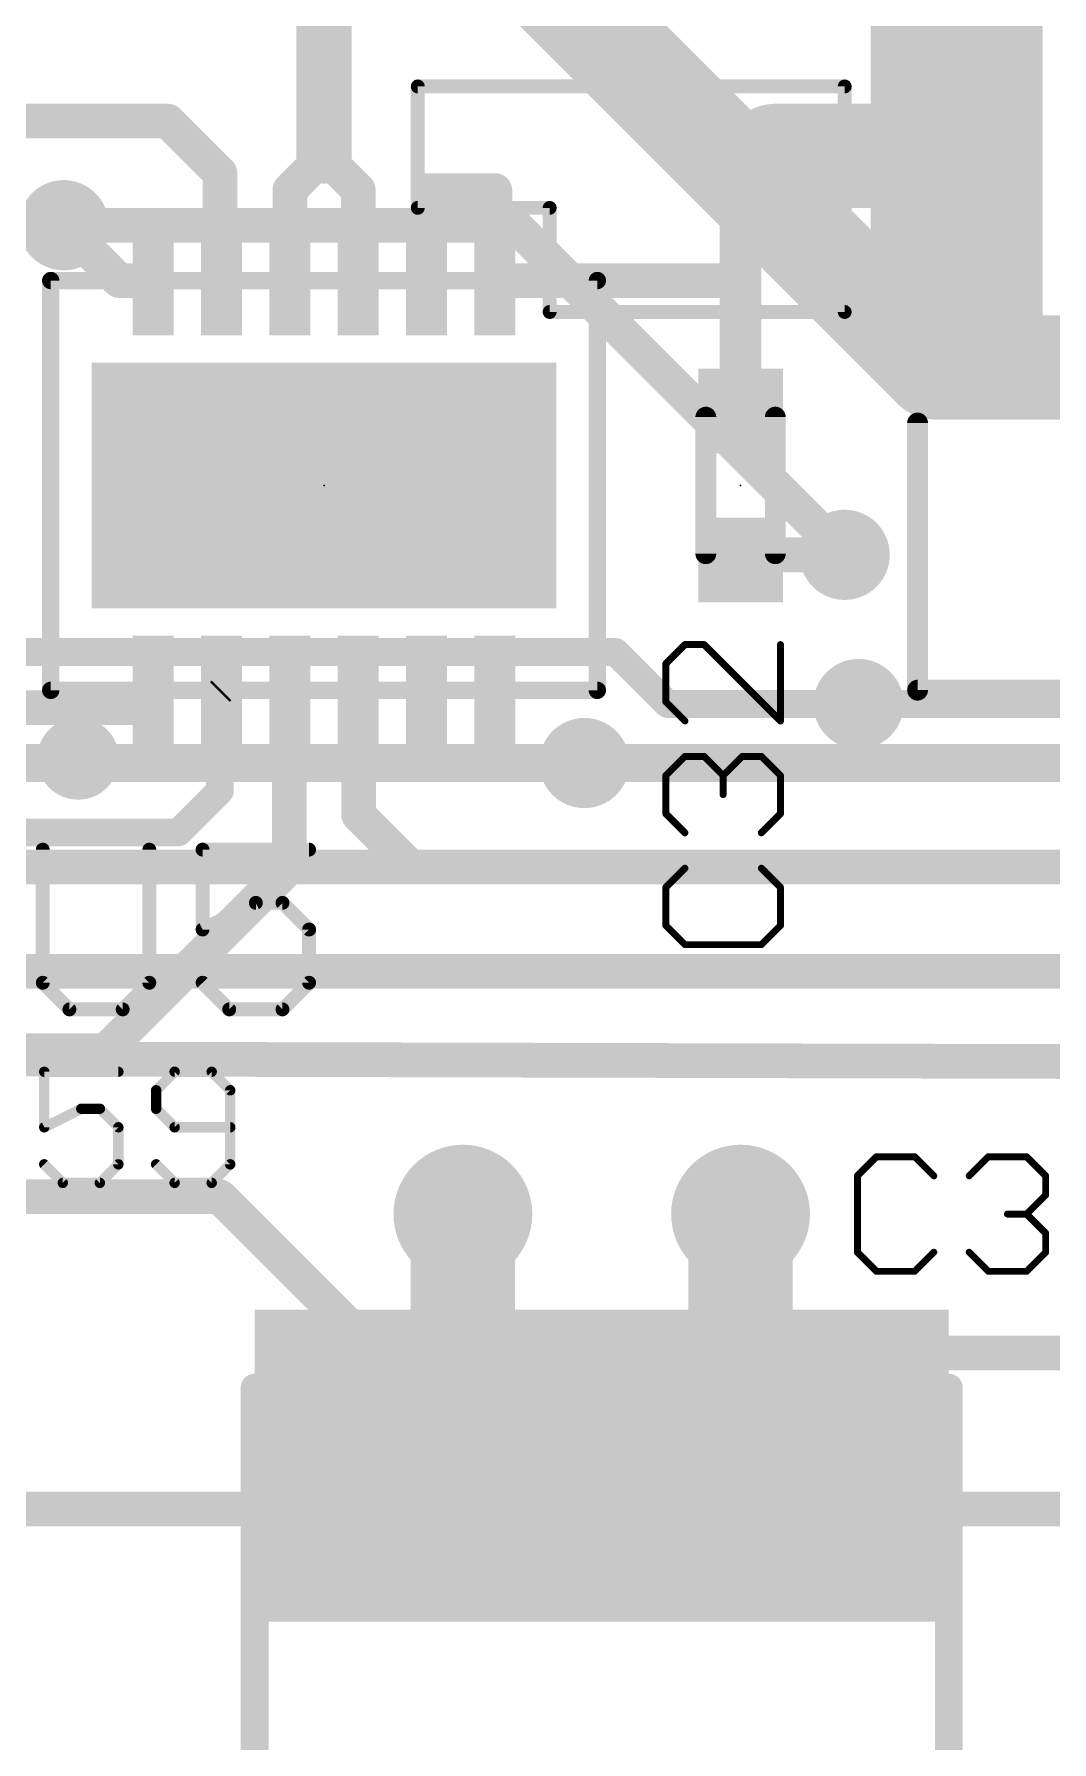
# Model space of a CAD drawing. Extents: x -19 to 124, y 0 to 88.
# Drawn here: x 22.52 to 29.96, y 62.68 to 75.19 of the extents above; entities that cross this region are included whole.
import ezdxf

# ---------------------------------------------------------------- set-up
doc = ezdxf.new("R2010")
doc.units = 0
for name, color, linetype in [('1', 12, 'CONTINUOUS'), ('15', 21, 'CONTINUOUS'), ('16', 132, 'CONTINUOUS'), ('18', 110, 'CONTINUOUS'), ('2', 110, 'CONTINUOUS'), ('21', 253, 'CONTINUOUS'), ('23', 53, 'CONTINUOUS'), ('25', 253, 'CONTINUOUS')]:
    doc.layers.add(name, color=color, linetype=linetype)

# ---------------------------------------------------------------- blocks, each defined once
blk = doc.blocks.new('RECT')
blk.add_solid([(-0.5, -0.5), (0.5, -0.5), (-0.5, 0.5), (0.5, 0.5)])
blk = doc.blocks.new('ROUNDV')
at = {"const_width": 0.5}
blk.add_lwpolyline([(0, -0.25, 1), (0, 0.25, 1), (0, -0.25)], format="xyb", dxfattribs=at)

msp = doc.modelspace()

# ---------------------------------------------------------------- linework, layer by layer
at = {"layer": '1'}
for points, const_width in [([(24.638, 74.295), (24.638, 75.692)], 0.4064), ([(25.3238, 74.803), (28.448, 74.803)], 0.1016), ([(25.3238, 73.914), (25.3238, 74.803)], 0.1016), ([(28.448, 74.803), (28.448, 73.152)], 0.1016), ([(21.971, 74.549), (23.495, 74.549)], 0.254), ([(23.495, 74.549), (23.876, 74.168)], 0.254), ([(29.2672, 74.295), (27.94, 74.295)], 0.762), ([(24.388, 74.045), (24.638, 74.295)], 0.254), ([(24.888, 74.045), (24.638, 74.295)], 0.254), ([(27.94, 74.295), (27.686, 74.295)], 0.3048), ([(27.686, 74.295), (27.686, 72.517)], 0.3048), ([(23.876, 74.168), (23.876, 73.394)], 0.254), ([(24.388, 73.382), (24.388, 74.045)], 0.254), ([(24.888, 73.382), (24.888, 74.045)], 0.254), ([(25.4, 73.382), (25.4, 74.041)], 0.254), ([(25.4, 74.041), (25.888, 74.041)], 0.254), ([(25.888, 74.041), (25.888, 73.382)], 0.254), ([(23.138, 73.382), (22.733, 73.787)], 0.254), ([(26.289, 73.914), (25.3238, 73.914)], 0.1016), ([(26.289, 73.152), (26.289, 73.914)], 0.1016), ([(23.388, 73.382), (23.138, 73.382)], 0.254), ([(23.876, 73.394), (23.888, 73.382)], 0.254), ([(25.388, 73.382), (25.4, 73.382)], 0.254), ([(25.888, 73.382), (27.686, 73.382)], 0.254), ([(27.686, 73.382), (27.686, 72.517)], 0.254), ([(28.448, 73.152), (26.289, 73.152)], 0.1016), ([(27.686, 72.517), (27.686, 72.4281)], 0.3048), ([(24.384, 71.882), (24.003, 71.501)], 0.508), ([(24.638, 71.882), (24.384, 71.882)], 0.508), ([(27.7241, 71.374), (27.686, 71.3359)], 0.254), ([(28.448, 71.374), (27.7241, 71.374)], 0.254), ([(23.368, 70.231), (23.388, 70.382)], 0.254), ([(24.384, 70.378), (24.388, 70.382)], 0.254), ([(24.384, 69.088), (24.384, 70.378)], 0.254), ([(24.892, 70.378), (24.888, 70.382)], 0.254), ([(24.892, 69.469), (24.892, 70.378)], 0.254), ([(25.388, 70.382), (25.388, 69.85)], 0.254), ([(25.908, 70.382), (25.888, 70.382)], 0.254), ([(25.908, 69.85), (25.908, 70.382)], 0.254), ([(21.59, 70.255), (23.368, 70.255)], 0.254), ([(23.368, 70.255), (23.368, 70.231)], 0.254), ([(23.876, 70.37), (23.888, 70.382)], 0.2032), ([(23.876, 69.6468), (23.876, 70.37)], 0.2032), ([(36.8808, 70.2818), (28.5496, 70.2818)], 0.2032), ([(25.388, 69.85), (25.908, 69.85)], 0.254), ([(25.908, 69.85), (26.543, 69.85)], 0.254), ([(23.5712, 69.342), (23.876, 69.6468)], 0.2032), ([(25.273, 69.088), (24.892, 69.469)], 0.254), ([(20.955, 69.342), (23.5712, 69.342)], 0.2032), ([(23.041, 67.745), (24.384, 69.088)], 0.254), ([(34.163, 69.088), (25.273, 69.088)], 0.254), ([(21.082, 67.745), (23.041, 67.745)], 0.254), ([(25.654, 66.548), (25.654, 64.7065)], 0.762), ([(25.654, 66.548), (25.654, 64.516)], 0.762), ([(27.686, 64.516), (27.686, 66.548)], 0.762), ([(25.654, 64.7065), (26.67, 64.7065)], 0.762), ([(25.654, 64.516), (27.686, 64.516)], 0.762)]:
    msp.add_lwpolyline(points, dxfattribs=dict(at, const_width=const_width))
for points, const_width in [([(25.3238, 74.8284, 1), (25.3238, 74.7776)], 0.0508), ([(25.3492, 74.803, 1), (25.2984, 74.803)], 0.0508), ([(28.4734, 74.803, 1), (28.4226, 74.803)], 0.0508), ([(28.448, 74.7776, 1), (28.448, 74.8284)], 0.0508), ([(23.5399, 74.5939, 1), (23.4501, 74.5041)], 0.127), ([(23.495, 74.4855, 1), (23.495, 74.6125)], 0.127), ([(27.94, 74.4855, 1), (27.94, 74.1045)], 0.381), ([(29.2672, 74.1045, 1), (29.2672, 74.4855)], 0.381), ([(24.5364, 74.295, 1), (24.7396, 74.295)], 0.2032), ([(24.6829, 74.3399, 1), (24.5931, 74.2501)], 0.127), ([(24.6829, 74.2501, 1), (24.5931, 74.3399)], 0.127), ([(27.686, 74.3712, 1), (27.686, 74.2188)], 0.1524), ([(27.7622, 74.295, 1), (27.6098, 74.295)], 0.1524), ([(27.94, 74.2188, 1), (27.94, 74.3712)], 0.1524), ([(23.9395, 74.168, 1), (23.8125, 74.168)], 0.127), ([(23.8311, 74.1231, 1), (23.9209, 74.2129)], 0.127), ([(24.4515, 74.045, 1), (24.3245, 74.045)], 0.127), ([(24.3431, 74.0899, 1), (24.4329, 74.0001)], 0.127), ([(24.9515, 74.045, 1), (24.8245, 74.045)], 0.127), ([(24.8431, 74.0001, 1), (24.9329, 74.0899)], 0.127), ([(25.4635, 74.041, 1), (25.3365, 74.041)], 0.127), ([(25.4, 74.1045, 1), (25.4, 73.9775)], 0.127), ([(25.9515, 74.041, 1), (25.8245, 74.041)], 0.127), ([(25.888, 73.9775, 1), (25.888, 74.1045)], 0.127), ([(22.7779, 73.8319, 1), (22.6881, 73.7421)], 0.127), ([(25.3238, 73.9394, 1), (25.3238, 73.8886)], 0.0508), ([(25.2984, 73.914, 1), (25.3492, 73.914)], 0.0508), ([(26.3144, 73.914, 1), (26.2636, 73.914)], 0.0508), ([(26.289, 73.8886, 1), (26.289, 73.9394)], 0.0508), ([(23.138, 73.4455, 1), (23.138, 73.3185)], 0.127), ([(23.388, 73.3185, 1), (23.388, 73.4455)], 0.127), ([(23.9209, 73.4389, 1), (23.8311, 73.3491)], 0.127), ([(25.388, 73.4455, 1), (25.388, 73.3185)], 0.127), ([(25.4, 73.3185, 1), (25.4, 73.4455)], 0.127), ([(25.888, 73.4455, 1), (25.888, 73.3185)], 0.127), ([(27.7495, 73.382, 1), (27.6225, 73.382)], 0.127), ([(27.686, 73.3185, 1), (27.686, 73.4455)], 0.127), ([(23.0931, 73.3371, 1), (23.1829, 73.4269)], 0.127), ([(23.8125, 73.394, 1), (23.9395, 73.394)], 0.127), ([(23.8431, 73.3371, 1), (23.9329, 73.4269)], 0.127), ([(24.3245, 73.382, 1), (24.4515, 73.382)], 0.127), ([(24.8245, 73.382, 1), (24.9515, 73.382)], 0.127), ([(25.3365, 73.382, 1), (25.4635, 73.382)], 0.127), ([(25.8245, 73.382, 1), (25.9515, 73.382)], 0.127), ([(26.289, 73.1774, 1), (26.289, 73.1266)], 0.0508), ([(26.2636, 73.152, 1), (26.3144, 73.152)], 0.0508), ([(28.4226, 73.152, 1), (28.4734, 73.152)], 0.0508), ([(28.448, 73.1266, 1), (28.448, 73.1774)], 0.0508), ([(27.7622, 72.517, 1), (27.6098, 72.517)], 0.1524), ([(27.6098, 72.517, 1), (27.7622, 72.517)], 0.1524), ([(27.6225, 72.517, 1), (27.7495, 72.517)], 0.127), ([(27.6098, 72.4281, 1), (27.7622, 72.4281)], 0.1524), ([(24.384, 72.009, 1), (24.384, 71.755)], 0.254), ([(24.4738, 71.7922, 1), (24.2942, 71.9718)], 0.254), ([(24.638, 71.755, 1), (24.638, 72.009)], 0.254), ([(23.9132, 71.5908, 1), (24.0928, 71.4112)], 0.254), ([(27.6411, 71.3808, 1), (27.7309, 71.291)], 0.127), ([(27.7241, 71.4375, 1), (27.7241, 71.3105)], 0.127), ([(27.769, 71.3291, 1), (27.6792, 71.4189)], 0.127), ([(28.448, 71.3105, 1), (28.448, 71.4375)], 0.127), ([(23.451, 70.3737, 1), (23.325, 70.3903)], 0.127), ([(24.4475, 70.378, 1), (24.3205, 70.378)], 0.127), ([(24.4329, 70.3371, 1), (24.3431, 70.4269)], 0.127), ([(24.9329, 70.4269, 1), (24.8431, 70.3371)], 0.127), ([(24.9555, 70.378, 1), (24.8285, 70.378)], 0.127), ([(25.4515, 70.382, 1), (25.3245, 70.382)], 0.127), ([(25.888, 70.4455, 1), (25.888, 70.3185)], 0.127), ([(25.9715, 70.382, 1), (25.8445, 70.382)], 0.127), ([(25.908, 70.3185, 1), (25.908, 70.4455)], 0.127), ([(23.4315, 70.255, 1), (23.3045, 70.255)], 0.127), ([(23.368, 70.1915, 1), (23.368, 70.3185)], 0.127), ([(23.9268, 70.37, 1), (23.8252, 70.37)], 0.1016), ([(23.8401, 70.4059, 1), (23.9119, 70.3341)], 0.1016), ([(23.9239, 70.3461, 1), (23.8521, 70.4179)], 0.1016), ([(24.3391, 70.4229, 1), (24.4289, 70.3331)], 0.127), ([(24.8471, 70.3331, 1), (24.9369, 70.4229)], 0.127), ([(28.5496, 70.3326, 1), (28.5496, 70.231)], 0.1016), ([(23.305, 70.2393, 1), (23.431, 70.2227)], 0.127), ([(23.3045, 70.231, 1), (23.4315, 70.231)], 0.127), ([(25.388, 69.9135, 1), (25.388, 69.7865)], 0.127), ([(25.3245, 69.85, 1), (25.4515, 69.85)], 0.127), ([(25.908, 69.9135, 1), (25.908, 69.7865)], 0.127), ([(25.8445, 69.85, 1), (25.9715, 69.85)], 0.127), ([(25.908, 69.7865, 1), (25.908, 69.9135)], 0.127), ([(26.543, 69.7865, 1), (26.543, 69.9135)], 0.127), ([(23.8252, 69.6468, 1), (23.9268, 69.6468)], 0.1016), ([(23.9119, 69.6109, 1), (23.8401, 69.6827)], 0.1016), ([(24.9369, 69.5139, 1), (24.8471, 69.4241)], 0.127), ([(24.8285, 69.469, 1), (24.9555, 69.469)], 0.127), ([(23.5353, 69.3779, 1), (23.6071, 69.3061)], 0.1016), ([(23.5712, 69.2912, 1), (23.5712, 69.3928)], 0.1016), ([(24.3205, 69.088, 1), (24.4475, 69.088)], 0.127), ([(24.4289, 69.0431, 1), (24.3391, 69.1329)], 0.127), ([(25.273, 69.1515, 1), (25.273, 69.0245)], 0.127), ([(25.2281, 69.0431, 1), (25.3179, 69.1329)], 0.127), ([(22.9961, 67.7899, 1), (23.0859, 67.7001)], 0.127), ([(23.041, 67.6815, 1), (23.041, 67.8085)], 0.127), ([(25.8445, 66.548, 1), (25.4635, 66.548)], 0.381), ([(25.8445, 66.548, 1), (25.4635, 66.548)], 0.381), ([(27.8765, 66.548, 1), (27.4955, 66.548)], 0.381), ([(25.654, 64.897, 1), (25.654, 64.516)], 0.381), ([(26.67, 64.516, 1), (26.67, 64.897)], 0.381), ([(25.4635, 64.7065, 1), (25.8445, 64.7065)], 0.381), ([(25.654, 64.7065, 1), (25.654, 64.3255)], 0.381), ([(27.686, 64.3255, 1), (27.686, 64.7065)], 0.381), ([(25.4635, 64.516, 1), (25.8445, 64.516)], 0.381), ([(27.4955, 64.516, 1), (27.8765, 64.516)], 0.381)]:
    msp.add_lwpolyline(points, format="xyb", dxfattribs=dict(at, const_width=const_width))
at = {"layer": '15', "const_width": 0.2794}
msp.add_lwpolyline([(36.83, 69.85), (10.922, 69.85)], dxfattribs=at)
at = {"layer": '16'}
for points, const_width in [([(22.733, 73.787), (26.035, 73.787)], 0.254), ([(26.035, 73.787), (28.448, 71.374)], 0.254), ([(26.7716, 70.6628), (21.2598, 70.6628)], 0.2032), ([(27.1526, 70.2818), (26.7716, 70.6628)], 0.2032), ([(28.5496, 70.2818), (27.1526, 70.2818)], 0.2032), ([(20.066, 69.088), (40.005, 69.088)], 0.254), ([(19.939, 68.326), (41.275, 68.326)], 0.254), ([(19.685, 67.691), (40.005, 67.6402)], 0.254), ([(12.065, 66.675), (23.876, 66.675)], 0.254), ([(23.876, 66.675), (25.019, 65.532)], 0.254), ([(25.019, 65.532), (39.116, 65.532)], 0.254), ([(17.399, 64.389), (39.116, 64.389)], 0.254)]:
    msp.add_lwpolyline(points, dxfattribs=dict(at, const_width=const_width))
for points, const_width in [([(22.733, 73.8505, 1), (22.733, 73.7235)], 0.127), ([(26.0799, 73.8319, 1), (25.9901, 73.7421)], 0.127), ([(26.035, 73.7235, 1), (26.035, 73.8505)], 0.127), ([(28.4031, 71.3291, 1), (28.4929, 71.4189)], 0.127), ([(26.8075, 70.6987, 1), (26.7357, 70.6269)], 0.1016), ([(26.7716, 70.612, 1), (26.7716, 70.7136)], 0.1016), ([(27.1526, 70.3326, 1), (27.1526, 70.231)], 0.1016), ([(28.5496, 70.231, 1), (28.5496, 70.3326)], 0.1016), ([(27.1167, 70.2459, 1), (27.1885, 70.3177)], 0.1016), ([(23.9209, 66.7199, 1), (23.8311, 66.6301)], 0.127), ([(23.876, 66.6115, 1), (23.876, 66.7385)], 0.127), ([(25.019, 65.5955, 1), (25.019, 65.4685)], 0.127), ([(24.9741, 65.4871, 1), (25.0639, 65.5769)], 0.127)]:
    msp.add_lwpolyline(points, format="xyb", dxfattribs=dict(at, const_width=const_width))
at = {"layer": '2', "const_width": 0.762}
for points in [[(29.1084, 72.7456), (25.654, 76.2)], [(33.0962, 72.7456), (29.1084, 72.7456)]]:
    msp.add_lwpolyline(points, dxfattribs=at)
at = {"layer": '2', "const_width": 0.381}
for points in [[(29.1084, 72.9361, 1), (29.1084, 72.5551)], [(28.9737, 72.6109, 1), (29.2431, 72.8803)]]:
    msp.add_lwpolyline(points, format="xyb", dxfattribs=at)
at = {"layer": '21'}
for points, const_width in [([(22.638, 70.382), (22.638, 73.382)], 0.127), ([(22.638, 73.382), (26.638, 73.382)], 0.127), ([(26.638, 73.382), (26.638, 70.382)], 0.127), ([(27.432, 72.382), (27.432, 71.382)], 0.1524), ([(27.94, 71.382), (27.94, 72.382)], 0.1524), ([(28.9814, 72.3392), (28.9814, 70.3834)], 0.1524), ([(26.638, 70.382), (22.638, 70.382)], 0.127), ([(28.9814, 70.3834), (36.8046, 70.3834)], 0.1524), ([(24.13, 65.278), (24.13, 59.182)], 0.2032), ([(29.21, 59.182), (29.21, 65.278)], 0.2032)]:
    msp.add_lwpolyline(points, dxfattribs=dict(at, const_width=const_width))
for points, const_width in [([(22.638, 73.4138, 1), (22.638, 73.3503)], 0.0635), ([(22.6698, 73.382, 1), (22.6063, 73.382)], 0.0635), ([(26.6698, 73.382, 1), (26.6063, 73.382)], 0.0635), ([(26.638, 73.3503, 1), (26.638, 73.4138)], 0.0635), ([(27.4701, 72.382, 1), (27.3939, 72.382)], 0.0762), ([(27.9781, 72.382, 1), (27.9019, 72.382)], 0.0762), ([(29.0195, 72.3392, 1), (28.9433, 72.3392)], 0.0762), ([(27.3939, 71.382, 1), (27.4701, 71.382)], 0.0762), ([(27.9019, 71.382, 1), (27.9781, 71.382)], 0.0762), ([(22.638, 70.4138, 1), (22.638, 70.3503)], 0.0635), ([(22.6063, 70.382, 1), (22.6698, 70.382)], 0.0635), ([(26.6063, 70.382, 1), (26.6698, 70.382)], 0.0635), ([(26.638, 70.3503, 1), (26.638, 70.4138)], 0.0635), ([(28.9814, 70.4215, 1), (28.9814, 70.3453)], 0.0762), ([(28.9433, 70.3834, 1), (29.0195, 70.3834)], 0.0762), ([(24.1808, 65.278, 1), (24.0792, 65.278)], 0.1016), ([(29.2608, 65.278, 1), (29.1592, 65.278)], 0.1016)]:
    msp.add_lwpolyline(points, format="xyb", dxfattribs=dict(at, const_width=const_width))
at = {"layer": '23'}
for p in [(24.638, 71.882), (27.686, 71.882)]:
    msp.add_point(p, dxfattribs=at)
at = {"layer": '25'}
for points, const_width in [([(27.279, 70.717), (27.1392, 70.5771)], 0.0508), ([(27.4188, 70.717), (27.279, 70.717)], 0.0508), ([(27.9781, 70.1577), (27.4188, 70.717)], 0.0508), ([(27.9781, 70.717), (27.9781, 70.1577)], 0.0508), ([(27.1392, 70.5771), (27.1392, 70.2975)], 0.0508), ([(27.1392, 70.2975), (27.279, 70.1577)], 0.0508), ([(27.1392, 69.7586), (27.279, 69.8984)], 0.0508), ([(27.279, 69.8984), (27.4188, 69.8984)], 0.0508), ([(27.4188, 69.8984), (27.5586, 69.7586)], 0.0508), ([(27.5586, 69.7586), (27.6985, 69.8984)], 0.0508), ([(27.6985, 69.8984), (27.8383, 69.8984)], 0.0508), ([(27.8383, 69.8984), (27.9781, 69.7586)], 0.0508), ([(27.1392, 69.4789), (27.1392, 69.7586)], 0.0508), ([(27.5586, 69.7586), (27.5586, 69.6187)], 0.0508), ([(27.9781, 69.7586), (27.9781, 69.4789)], 0.0508), ([(27.279, 69.3391), (27.1392, 69.4789)], 0.0508), ([(27.9781, 69.4789), (27.8383, 69.3391)], 0.0508), ([(22.5796, 69.216), (22.5796, 68.2415)], 0.1016), ([(23.3592, 68.2415), (23.3592, 69.216)], 0.1016), ([(24.5286, 69.216), (23.749, 69.216)], 0.1016), ([(23.749, 69.216), (23.749, 68.6313)], 0.1016), ([(27.279, 69.0798), (27.1392, 68.94)], 0.0508), ([(27.9781, 68.94), (27.8383, 69.0798)], 0.0508), ([(27.1392, 68.94), (27.1392, 68.6604)], 0.0508), ([(27.9781, 68.6604), (27.9781, 68.94)], 0.0508), ([(23.749, 68.6313), (24.1388, 68.8262)], 0.1016), ([(24.1388, 68.8262), (24.3337, 68.8262)], 0.1016), ([(24.3337, 68.8262), (24.5286, 68.6313)], 0.1016), ([(24.5286, 68.6313), (24.5286, 68.2415)], 0.1016), ([(27.1392, 68.6604), (27.279, 68.5205)], 0.0508), ([(27.8383, 68.5205), (27.9781, 68.6604)], 0.0508), ([(27.279, 68.5205), (27.8383, 68.5205)], 0.0508), ([(22.5796, 68.2415), (22.7745, 68.0466)], 0.1016), ([(23.1643, 68.0466), (23.3592, 68.2415)], 0.1016), ([(23.9439, 68.0466), (23.749, 68.2415)], 0.1016), ([(24.5286, 68.2415), (24.3337, 68.0466)], 0.1016), ([(22.7745, 68.0466), (23.1643, 68.0466)], 0.1016), ([(24.3337, 68.0466), (23.9439, 68.0466)], 0.1016), ([(23.1327, 67.5901), (22.5904, 67.5901)], 0.0762), ([(22.5904, 67.5901), (22.5904, 67.1833)], 0.0762), ([(23.5446, 67.5901), (23.409, 67.4545)], 0.0762), ([(23.8157, 67.5901), (23.5446, 67.5901)], 0.0762), ([(23.9513, 67.4545), (23.8157, 67.5901)], 0.0762), ([(23.409, 67.4545), (23.409, 67.3189)], 0.0762), ([(23.9513, 66.9122), (23.9513, 67.4545)], 0.0762), ([(22.5904, 67.1833), (22.8616, 67.3189)], 0.0762), ([(22.8616, 67.3189), (22.9972, 67.3189)], 0.0762), ([(22.9972, 67.3189), (23.1327, 67.1833)], 0.0762), ([(23.409, 67.3189), (23.5446, 67.1833)], 0.0762), ([(23.1327, 67.1833), (23.1327, 66.9122)], 0.0762), ([(23.5446, 67.1833), (23.9513, 67.1833)], 0.0762), ([(22.726, 66.7766), (22.5904, 66.9122)], 0.0762), ([(23.1327, 66.9122), (22.9972, 66.7766)], 0.0762), ([(23.409, 66.9122), (23.5446, 66.7766)], 0.0762), ([(23.8157, 66.7766), (23.9513, 66.9122)], 0.0762), ([(28.6807, 66.9678), (28.5409, 66.828)], 0.0508), ([(28.9604, 66.9678), (28.6807, 66.9678)], 0.0508), ([(29.1002, 66.828), (28.9604, 66.9678)], 0.0508), ([(29.3595, 66.828), (29.4993, 66.9678)], 0.0508), ([(29.4993, 66.9678), (29.779, 66.9678)], 0.0508), ([(29.779, 66.9678), (29.9188, 66.828)], 0.0508), ([(22.9972, 66.7766), (22.726, 66.7766)], 0.0762), ([(23.5446, 66.7766), (23.8157, 66.7766)], 0.0762), ([(28.5409, 66.828), (28.5409, 66.2687)], 0.0508), ([(29.9188, 66.828), (29.9188, 66.6882)], 0.0508), ([(29.9188, 66.6882), (29.779, 66.5484)], 0.0508), ([(29.779, 66.5484), (29.6391, 66.5484)], 0.0508), ([(29.779, 66.5484), (29.9188, 66.4085)], 0.0508), ([(29.9188, 66.4085), (29.9188, 66.2687)], 0.0508), ([(28.5409, 66.2687), (28.6807, 66.1289)], 0.0508), ([(28.9604, 66.1289), (29.1002, 66.2687)], 0.0508), ([(29.4993, 66.1289), (29.3595, 66.2687)], 0.0508), ([(29.9188, 66.2687), (29.779, 66.1289)], 0.0508), ([(28.6807, 66.1289), (28.9604, 66.1289)], 0.0508), ([(29.779, 66.1289), (29.4993, 66.1289)], 0.0508)]:
    msp.add_lwpolyline(points, dxfattribs=dict(at, const_width=const_width))
for points, const_width in [([(27.279, 70.7297, 1), (27.279, 70.7043)], 0.0254), ([(27.288, 70.708, 1), (27.27, 70.7259)], 0.0254), ([(27.4278, 70.7259, 1), (27.4098, 70.708)], 0.0254), ([(27.4188, 70.7043, 1), (27.4188, 70.7297)], 0.0254), ([(27.9908, 70.717, 1), (27.9654, 70.717)], 0.0254), ([(27.1519, 70.5771, 1), (27.1265, 70.5771)], 0.0254), ([(27.1302, 70.5861, 1), (27.1482, 70.5682)], 0.0254), ([(27.1482, 70.3065, 1), (27.1302, 70.2885)], 0.0254), ([(27.1265, 70.2975, 1), (27.1519, 70.2975)], 0.0254), ([(22.838, 69.732, 1), (22.838, 70.032, 1), (22.838, 69.732)], 0.3), ([(27.27, 70.1487, 1), (27.288, 70.1667)], 0.0254), ([(27.9654, 70.1577, 1), (27.9908, 70.1577)], 0.0254), ([(27.9691, 70.1487, 1), (27.9871, 70.1667)], 0.0254), ([(27.279, 69.9111, 1), (27.279, 69.8857)], 0.0254), ([(27.288, 69.8894, 1), (27.27, 69.9074)], 0.0254), ([(27.4278, 69.9074, 1), (27.4098, 69.8894)], 0.0254), ([(27.4188, 69.8857, 1), (27.4188, 69.9111)], 0.0254), ([(27.6985, 69.9111, 1), (27.6985, 69.8857)], 0.0254), ([(27.7074, 69.8894, 1), (27.6895, 69.9074)], 0.0254), ([(27.8473, 69.9074, 1), (27.8293, 69.8894)], 0.0254), ([(27.8383, 69.8857, 1), (27.8383, 69.9111)], 0.0254), ([(27.1519, 69.7586, 1), (27.1265, 69.7586)], 0.0254), ([(27.1302, 69.7675, 1), (27.1482, 69.7496)], 0.0254), ([(27.5713, 69.7586, 1), (27.5459, 69.7586)], 0.0254), ([(27.5497, 69.7675, 1), (27.5676, 69.7496)], 0.0254), ([(27.5497, 69.7496, 1), (27.5676, 69.7675)], 0.0254), ([(27.9908, 69.7586, 1), (27.9654, 69.7586)], 0.0254), ([(27.9691, 69.7496, 1), (27.9871, 69.7675)], 0.0254), ([(27.5459, 69.6187, 1), (27.5713, 69.6187)], 0.0254), ([(27.1482, 69.4879, 1), (27.1302, 69.4699)], 0.0254), ([(27.1265, 69.4789, 1), (27.1519, 69.4789)], 0.0254), ([(27.9654, 69.4789, 1), (27.9908, 69.4789)], 0.0254), ([(27.9871, 69.4699, 1), (27.9691, 69.4879)], 0.0254), ([(22.605, 69.216, 1), (22.5542, 69.216)], 0.0508), ([(23.3846, 69.216, 1), (23.3338, 69.216)], 0.0508), ([(23.749, 69.2414, 1), (23.749, 69.1906)], 0.0508), ([(23.7744, 69.216, 1), (23.7236, 69.216)], 0.0508), ([(24.5286, 69.1906, 1), (24.5286, 69.2414)], 0.0508), ([(27.27, 69.3301, 1), (27.288, 69.3481)], 0.0254), ([(27.8293, 69.3481, 1), (27.8473, 69.3301)], 0.0254), ([(27.288, 69.0708, 1), (27.27, 69.0888)], 0.0254), ([(27.8473, 69.0888, 1), (27.8293, 69.0708)], 0.0254), ([(27.1519, 68.94, 1), (27.1265, 68.94)], 0.0254), ([(27.1302, 68.949, 1), (27.1482, 68.931)], 0.0254), ([(27.9908, 68.94, 1), (27.9654, 68.94)], 0.0254), ([(27.9691, 68.931, 1), (27.9871, 68.949)], 0.0254), ([(24.1388, 68.8516, 1), (24.1388, 68.8008)], 0.0508), ([(24.1502, 68.8035, 1), (24.1274, 68.8489)], 0.0508), ([(24.3517, 68.8442, 1), (24.3157, 68.8082)], 0.0508), ([(24.3337, 68.8008, 1), (24.3337, 68.8516)], 0.0508), ([(23.7376, 68.654, 1), (23.7604, 68.6086)], 0.0508), ([(23.7236, 68.6313, 1), (23.7744, 68.6313)], 0.0508), ([(24.554, 68.6313, 1), (24.5032, 68.6313)], 0.0508), ([(24.5106, 68.6133, 1), (24.5466, 68.6493)], 0.0508), ([(27.1482, 68.6693, 1), (27.1302, 68.6514)], 0.0254), ([(27.1265, 68.6604, 1), (27.1519, 68.6604)], 0.0254), ([(27.9654, 68.6604, 1), (27.9908, 68.6604)], 0.0254), ([(27.9871, 68.6514, 1), (27.9691, 68.6693)], 0.0254), ([(27.279, 68.5332, 1), (27.279, 68.5078)], 0.0254), ([(27.27, 68.5116, 1), (27.288, 68.5295)], 0.0254), ([(27.8293, 68.5295, 1), (27.8473, 68.5116)], 0.0254), ([(27.8383, 68.5078, 1), (27.8383, 68.5332)], 0.0254), ([(22.5976, 68.2595, 1), (22.5616, 68.2235)], 0.0508), ([(22.5542, 68.2415, 1), (22.605, 68.2415)], 0.0508), ([(23.3338, 68.2415, 1), (23.3846, 68.2415)], 0.0508), ([(23.3772, 68.2235, 1), (23.3412, 68.2595)], 0.0508), ([(23.767, 68.2595, 1), (23.731, 68.2235)], 0.0508), ([(24.5032, 68.2415, 1), (24.554, 68.2415)], 0.0508), ([(24.5466, 68.2235, 1), (24.5106, 68.2595)], 0.0508), ([(22.7745, 68.072, 1), (22.7745, 68.0212)], 0.0508), ([(22.7565, 68.0286, 1), (22.7925, 68.0646)], 0.0508), ([(23.1463, 68.0646, 1), (23.1823, 68.0286)], 0.0508), ([(23.1643, 68.0212, 1), (23.1643, 68.072)], 0.0508), ([(23.9439, 68.072, 1), (23.9439, 68.0212)], 0.0508), ([(23.9259, 68.0286, 1), (23.9619, 68.0646)], 0.0508), ([(24.3157, 68.0646, 1), (24.3517, 68.0286)], 0.0508), ([(24.3337, 68.0212, 1), (24.3337, 68.072)], 0.0508), ([(22.5904, 67.6091, 1), (22.5904, 67.571)], 0.0381), ([(22.6095, 67.5901, 1), (22.5714, 67.5901)], 0.0381), ([(23.1327, 67.571, 1), (23.1327, 67.6091)], 0.0381), ([(23.5446, 67.6091, 1), (23.5446, 67.571)], 0.0381), ([(23.558, 67.5766, 1), (23.5311, 67.6036)], 0.0381), ([(23.8292, 67.6036, 1), (23.8023, 67.5766)], 0.0381), ([(23.8157, 67.571, 1), (23.8157, 67.6091)], 0.0381), ([(23.428, 67.4545, 1), (23.3899, 67.4545)], 0.0381), ([(23.3955, 67.468, 1), (23.4225, 67.441)], 0.0381), ([(23.9704, 67.4545, 1), (23.9323, 67.4545)], 0.0381), ([(23.9378, 67.441, 1), (23.9648, 67.468)], 0.0381), ([(22.8616, 67.338, 1), (22.8616, 67.2999)], 0.0381), ([(22.8701, 67.3019, 1), (22.8531, 67.336)], 0.0381), ([(23.0106, 67.3324, 1), (22.9837, 67.3055)], 0.0381), ([(22.9972, 67.2999, 1), (22.9972, 67.338)], 0.0381), ([(23.4225, 67.3324, 1), (23.3955, 67.3055)], 0.0381), ([(23.3899, 67.3189, 1), (23.428, 67.3189)], 0.0381), ([(22.5819, 67.2004, 1), (22.5989, 67.1663)], 0.0381), ([(22.5714, 67.1833, 1), (22.6095, 67.1833)], 0.0381), ([(23.1518, 67.1833, 1), (23.1137, 67.1833)], 0.0381), ([(23.1193, 67.1699, 1), (23.1462, 67.1968)], 0.0381), ([(23.5446, 67.2024, 1), (23.5446, 67.1643)], 0.0381), ([(23.5311, 67.1699, 1), (23.558, 67.1968)], 0.0381), ([(23.9513, 67.1643, 1), (23.9513, 67.2024)], 0.0381), ([(22.6039, 66.9257, 1), (22.5769, 66.8987)], 0.0381), ([(23.1137, 66.9122, 1), (23.1518, 66.9122)], 0.0381), ([(23.1462, 66.8987, 1), (23.1193, 66.9257)], 0.0381), ([(23.4225, 66.9257, 1), (23.3955, 66.8987)], 0.0381), ([(23.9323, 66.9122, 1), (23.9704, 66.9122)], 0.0381), ([(23.9648, 66.8987, 1), (23.9378, 66.9257)], 0.0381), ([(28.6807, 66.9805, 1), (28.6807, 66.9551)], 0.0254), ([(28.6897, 66.9588, 1), (28.6718, 66.9768)], 0.0254), ([(28.9694, 66.9768, 1), (28.9514, 66.9588)], 0.0254), ([(28.9604, 66.9551, 1), (28.9604, 66.9805)], 0.0254), ([(29.4993, 66.9805, 1), (29.4993, 66.9551)], 0.0254), ([(29.5083, 66.9588, 1), (29.4903, 66.9768)], 0.0254), ([(29.7879, 66.9768, 1), (29.77, 66.9588)], 0.0254), ([(29.779, 66.9551, 1), (29.779, 66.9805)], 0.0254), ([(22.726, 66.7956, 1), (22.726, 66.7576)], 0.0381), ([(22.7125, 66.7631, 1), (22.7395, 66.7901)], 0.0381), ([(22.9837, 66.7901, 1), (23.0106, 66.7631)], 0.0381), ([(22.9972, 66.7576, 1), (22.9972, 66.7956)], 0.0381), ([(23.5446, 66.7956, 1), (23.5446, 66.7576)], 0.0381), ([(23.5311, 66.7631, 1), (23.558, 66.7901)], 0.0381), ([(23.8023, 66.7901, 1), (23.8292, 66.7631)], 0.0381), ([(23.8157, 66.7576, 1), (23.8157, 66.7956)], 0.0381), ([(28.5536, 66.828, 1), (28.5282, 66.828)], 0.0254), ([(28.532, 66.837, 1), (28.5499, 66.819)], 0.0254), ([(29.0912, 66.819, 1), (29.1092, 66.837)], 0.0254), ([(29.3505, 66.837, 1), (29.3685, 66.819)], 0.0254), ([(29.9315, 66.828, 1), (29.9061, 66.828)], 0.0254), ([(29.9098, 66.819, 1), (29.9278, 66.837)], 0.0254), ([(29.9061, 66.6882, 1), (29.9315, 66.6882)], 0.0254), ([(29.9278, 66.6792, 1), (29.9098, 66.6972)], 0.0254), ([(29.6391, 66.5611, 1), (29.6391, 66.5357)], 0.0254), ([(29.7879, 66.5573, 1), (29.77, 66.5394)], 0.0254), ([(29.77, 66.5573, 1), (29.7879, 66.5394)], 0.0254), ([(29.779, 66.5357, 1), (29.779, 66.5611)], 0.0254), ([(29.9315, 66.4085, 1), (29.9061, 66.4085)], 0.0254), ([(29.9098, 66.3996, 1), (29.9278, 66.4175)], 0.0254), ([(28.5282, 66.2687, 1), (28.5536, 66.2687)], 0.0254), ([(28.5499, 66.2777, 1), (28.532, 66.2597)], 0.0254), ([(29.1092, 66.2597, 1), (29.0912, 66.2777)], 0.0254), ([(29.3685, 66.2777, 1), (29.3505, 66.2597)], 0.0254), ([(29.9061, 66.2687, 1), (29.9315, 66.2687)], 0.0254), ([(29.9278, 66.2597, 1), (29.9098, 66.2777)], 0.0254), ([(28.6807, 66.1416, 1), (28.6807, 66.1162)], 0.0254), ([(28.6718, 66.1199, 1), (28.6897, 66.1379)], 0.0254), ([(28.9514, 66.1379, 1), (28.9694, 66.1199)], 0.0254), ([(28.9604, 66.1162, 1), (28.9604, 66.1416)], 0.0254), ([(29.4993, 66.1416, 1), (29.4993, 66.1162)], 0.0254), ([(29.4903, 66.1199, 1), (29.5083, 66.1379)], 0.0254), ([(29.77, 66.1379, 1), (29.7879, 66.1199)], 0.0254), ([(29.779, 66.1162, 1), (29.779, 66.1416)], 0.0254)]:
    msp.add_lwpolyline(points, format="xyb", dxfattribs=dict(at, const_width=const_width))

# ---------------------------------------------------------------- block references
at = {"layer": '1'}
for p, xscale, yscale, rotation in [((29.2672, 74.295), 1.2573, 3.2512, 180), ((23.388, 73.382), 0.8, 0.3, 90), ((23.888, 73.382), 0.8, 0.3, 90), ((24.388, 73.382), 0.8, 0.3, 90), ((24.888, 73.382), 0.8, 0.3, 90), ((25.388, 73.382), 0.8, 0.3, 90), ((25.888, 73.382), 0.8, 0.3, 90), ((24.638, 71.882), 3.4, 1.8, 180), ((27.686, 72.4281), 0.62, 0.62, 270), ((27.686, 71.3359), 0.62, 0.62, 270), ((23.388, 70.382), 0.8, 0.3, 90), ((23.888, 70.382), 0.8, 0.3, 90), ((24.388, 70.382), 0.8, 0.3, 90), ((24.888, 70.382), 0.8, 0.3, 90), ((25.388, 70.382), 0.8, 0.3, 90), ((25.888, 70.382), 0.8, 0.3, 90), ((26.67, 64.7065), 2.286, 5.08, 90)]:
    msp.add_blockref('RECT', p, dxfattribs=dict(at, xscale=xscale, yscale=yscale, rotation=rotation))
at = {"layer": '18'}
for p, xscale, yscale in [((22.733, 73.787), 0.6604, 0.6604), ((22.733, 73.787), 0.6604, 0.6604), ((24.003, 72.263), 0.6604, 0.6604), ((24.003, 72.263), 0.6604, 0.6604), ((25.273, 72.263), 0.6604, 0.6604), ((25.273, 72.263), 0.6604, 0.6604), ((24.003, 71.501), 0.6604, 0.6604), ((24.003, 71.501), 0.6604, 0.6604), ((25.273, 71.501), 0.6604, 0.6604), ((25.273, 71.501), 0.6604, 0.6604), ((28.448, 71.374), 0.6604, 0.6604), ((28.448, 71.374), 0.6604, 0.6604), ((28.5496, 70.2818), 0.6604, 0.6604), ((28.5496, 70.2818), 0.6604, 0.6604), ((26.543, 69.85), 0.6604, 0.6604), ((26.543, 69.85), 0.6604, 0.6604), ((25.654, 66.548), 1.016, 1.016), ((25.654, 66.548), 1.016, 1.016), ((27.686, 66.548), 1.016, 1.016), ((27.686, 66.548), 1.016, 1.016)]:
    msp.add_blockref('ROUNDV', p, dxfattribs=dict(at, xscale=xscale, yscale=yscale))

doc.saveas('drawing.dxf')
